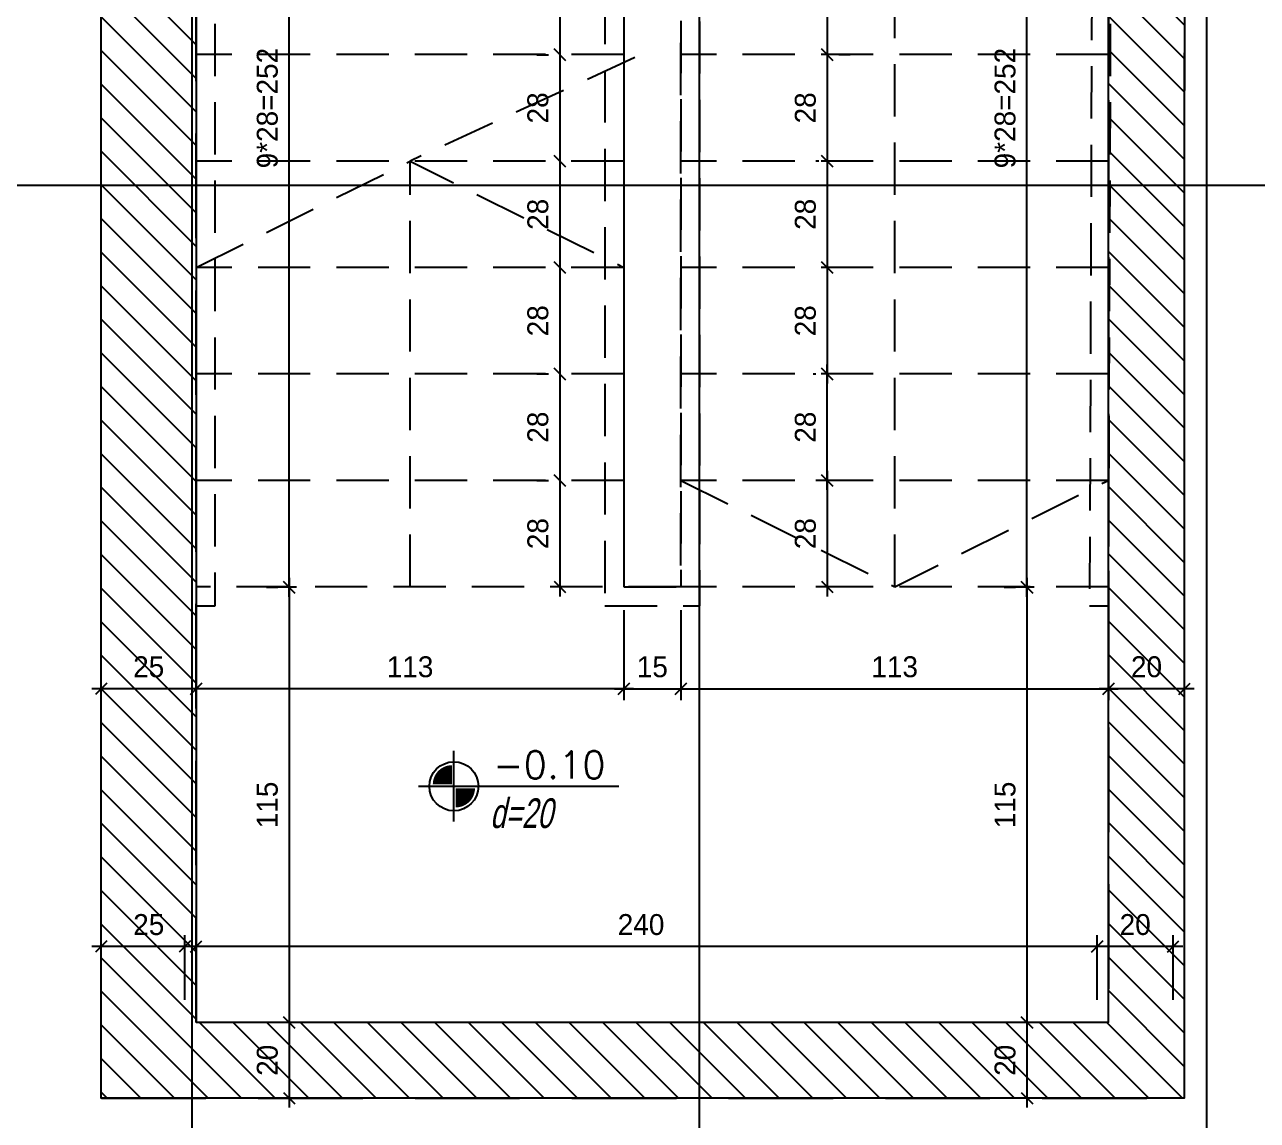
# Model space of a CAD drawing. Header units: inches. Extents: x -5298 to 11252, y 8210 to 22495.
# Drawn here: x 9801.8 to 10126.1, y 12667.8 to 12956 of the extents above; entities that cross this region are included whole.
import ezdxf
from ezdxf.enums import TextEntityAlignment as Align

# ---------------------------------------------------------------- set-up
doc = ezdxf.new("R2010")
doc.units = ezdxf.units.IN
doc.header["$LTSCALE"] = 55
doc.header["$MEASUREMENT"] = 0
doc.linetypes.add('DASHED2', pattern=[0.375, 0.25, -0.125])
doc.linetypes.add('HIDDEN', pattern=[0.375, 0.25, -0.125])
doc.layers.get('Defpoints').update_dxf_attribs({"color": 40})
for name, color, linetype in [('BEAM', 3, 'Continuous'), ('D7', 2, 'Continuous'), ('dim-50-v', 2, 'Continuous'), ('ENG_beton nifsak', 4, 'Continuous'), ('ENG_beton ole', 3, 'DASHED2'), ('HATCH', 8, 'Continuous'), ('MABAT', 4, 'Continuous'), ('V', 1, 'Continuous')]:
    doc.layers.add(name, color=color, linetype=linetype)
doc.styles.add('AA', font='hebtxt', dxfattribs={"width": 0.8, "oblique": 8})
doc.styles.add('HEBTXT', font='hebtxt-weld.shx')
doc.styles.add('ROMANS', font='romans')
doc.dimstyles.new('25', dxfattribs={"dimtxt": 5.5, "dimasz": 3, "dimexe": 3, "dimexo": 6, "dimgap": 3, "dimtad": 1, "dimdec": 0, "dimrnd": 0.5, "dimtxsty": 'HEBTXT', "dimblk1": 'OBLIQUE', "dimblk2": 'OBLIQUE', "dimsah": 1, "dimcen": 1, "dimdle": 2.5, "dimclre": 9, "dimclrt": 3, "dimazin": 3, "dimtfac": 1, "dimtdec": 0, "dimtix": 1, "dimtmove": 2, "dimatfit": 3, "dimldrblk": 'OBLIQUE'})

# ---------------------------------------------------------------- blocks, each defined once
blk = doc.blocks.new('cdads')
at = {"layer": 'BEAM', "color": 2, "linetype": 'Continuous', "elevation": 0}
blk.add_lwpolyline([(10083.34, 13247.57), (10188.35, 13247.57), (10188.35, 13227.54), (10083.34, 13227.54)], close=True, dxfattribs=at)
at = {"layer": 'ENG_beton nifsak', "ltscale": 5, "elevation": 0}
blk.add_lwpolyline([(10083.34, 13247.57), (10083.35, 13227.54), (10076.9, 13227.54), (10076.9, 12737.54), (10316.9, 12737.54), (10316.91, 13227.52), (10188.35, 13227.54), (10188.35, 13247.57), (10336.9, 13247.54), (10336.84, 12717.54), (10051.9, 12717.54), (10051.9, 13247.54)], close=True, dxfattribs=at)
blk = doc.blocks.new('PL')
at = {"linetype": 'ByBlock'}
for p, q in [((0, -0.2583), (0, 0.2583)), ((-0.2583, 0), (1.2044, 0))]:
    blk.add_line(p, q, dxfattribs=at)
at = {"color": 4, "const_width": 0.1404}
for points in [[(-0.014, 0.084, 0.414214), (-0.084, 0.014, 1)], [(0.014, -0.084, 0.414214), (0.084, -0.014, 1)]]:
    blk.add_lwpolyline(points, format="xyb", dxfattribs=at)
at = {"linetype": 'ByBlock'}
blk.add_circle((0, 0), 0.1793, dxfattribs=at)
at = {"style": 'ROMANS'}
blk.add_attdef('LEVEL', text='', height=0.2, dxfattribs=at).set_placement((0.6976, 0.1567), align=Align.MIDDLE)
blk = doc.blocks.new('_OBLIQUE')
at = {"color": 0, "linetype": 'ByBlock'}
blk.add_line((-0.5, -0.5), (0.5, 0.5), dxfattribs=at)
blk = doc.blocks.new('*D1527')
at = {"layer": 'Defpoints', "color": 0, "linetype": 'Continuous', "transparency": 16777216}
for p in [(9821.96, 12713.48), (9821.96, 12693.48), (9846.96, 12693.48)]:
    blk.add_point(p, dxfattribs=at)
at = {"layer": 'dim-50-v', "color": 9, "linetype": 'Continuous', "lineweight": -2, "transparency": 16777216}
for p, q in [((9821.96, 12699.48), (9821.96, 12716.48)), ((9846.96, 12699.48), (9846.96, 12716.48))]:
    blk.add_line(p, q, dxfattribs=at)
at = {"layer": 'dim-50-v', "color": 0, "linetype": 'Continuous', "lineweight": -2, "transparency": 16777216}
blk.add_line((9849.46, 12713.48), (9819.46, 12713.48), dxfattribs=at)
at = {"layer": 'dim-50-v', "color": 0, "linetype": 'Continuous', "lineweight": -2, "transparency": 16777216, "xscale": 3, "yscale": 3, "zscale": 3, "rotation": 180}
blk.add_blockref('_OBLIQUE', (9821.96, 12713.48), dxfattribs=at)
at = {"layer": 'dim-50-v', "color": 0, "linetype": 'Continuous', "lineweight": -2, "transparency": 16777216, "xscale": 3, "yscale": 3, "zscale": 3}
blk.add_blockref('_OBLIQUE', (9846.96, 12713.48), dxfattribs=at)
at = {"layer": 'dim-50-v', "color": 3, "linetype": 'Continuous', "transparency": 16777216, "insert": (9834.46, 12719.23), "char_height": 5.5, "attachment_point": 5, "style": 'HEBTXT'}
blk.add_mtext('\\A1;25', dxfattribs=at)
blk = doc.blocks.new('*D1528')
at = {"layer": 'Defpoints', "color": 0, "linetype": 'Continuous', "transparency": 16777216}
for p in [(9843.98, 12713.48), (9843.98, 12693.48, 0), (10083.98, 12693.48, 0)]:
    blk.add_point(p, dxfattribs=at)
at = {"layer": 'dim-50-v', "color": 9, "linetype": 'Continuous', "lineweight": -2, "transparency": 16777216}
for p, q in [((9843.98, 12699.48), (9843.98, 12716.48)), ((10083.98, 12699.48), (10083.98, 12716.48))]:
    blk.add_line(p, q, dxfattribs=at)
at = {"layer": 'dim-50-v', "color": 0, "linetype": 'Continuous', "lineweight": -2, "transparency": 16777216}
blk.add_line((10086.48, 12713.48), (9841.48, 12713.48), dxfattribs=at)
at = {"layer": 'dim-50-v', "color": 0, "linetype": 'Continuous', "lineweight": -2, "transparency": 16777216, "xscale": 3, "yscale": 3, "zscale": 3, "rotation": 180}
blk.add_blockref('_OBLIQUE', (9843.98, 12713.48), dxfattribs=at)
at = {"layer": 'dim-50-v', "color": 0, "linetype": 'Continuous', "lineweight": -2, "transparency": 16777216, "xscale": 3, "yscale": 3, "zscale": 3}
blk.add_blockref('_OBLIQUE', (10083.98, 12713.48), dxfattribs=at)
at = {"layer": 'dim-50-v', "color": 3, "linetype": 'Continuous', "transparency": 16777216, "insert": (9963.98, 12719.23), "char_height": 5.5, "attachment_point": 5, "style": 'HEBTXT'}
blk.add_mtext('\\A1;240', dxfattribs=at)
blk = doc.blocks.new('*D1529')
at = {"layer": 'Defpoints', "color": 0, "linetype": 'Continuous', "transparency": 16777216}
for p in [(10083.98, 12713.48), (10083.98, 12693.48, 0), (10103.98, 12693.48)]:
    blk.add_point(p, dxfattribs=at)
at = {"layer": 'dim-50-v', "color": 9, "linetype": 'Continuous', "lineweight": -2, "transparency": 16777216}
for p, q in [((10083.98, 12699.48), (10083.98, 12716.48)), ((10103.98, 12699.48), (10103.98, 12716.48))]:
    blk.add_line(p, q, dxfattribs=at)
at = {"layer": 'dim-50-v', "color": 0, "linetype": 'Continuous', "lineweight": -2, "transparency": 16777216}
blk.add_line((10106.48, 12713.48), (10081.48, 12713.48), dxfattribs=at)
at = {"layer": 'dim-50-v', "color": 0, "linetype": 'Continuous', "lineweight": -2, "transparency": 16777216, "xscale": 3, "yscale": 3, "zscale": 3, "rotation": 180}
blk.add_blockref('_OBLIQUE', (10083.98, 12713.48), dxfattribs=at)
at = {"layer": 'dim-50-v', "color": 0, "linetype": 'Continuous', "lineweight": -2, "transparency": 16777216, "xscale": 3, "yscale": 3, "zscale": 3}
blk.add_blockref('_OBLIQUE', (10103.98, 12713.48), dxfattribs=at)
at = {"layer": 'dim-50-v', "color": 3, "linetype": 'Continuous', "transparency": 16777216, "insert": (10093.98, 12719.23), "char_height": 5.5, "attachment_point": 5, "style": 'HEBTXT'}
blk.add_mtext('\\A1;20', dxfattribs=at)
blk = doc.blocks.new('*D1530')
at = {"layer": 'Defpoints', "color": 0, "linetype": 'Continuous', "transparency": 16777216}
for p in [(10065.51, 13060.12, 0), (10065.51, 13060.12), (10065.51, 12807.99)]:
    blk.add_point(p, dxfattribs=at)
at = {"layer": 'dim-50-v', "color": 0, "linetype": 'Continuous', "lineweight": -2, "transparency": 16777216}
blk.add_line((10065.51, 12805.49), (10065.51, 13062.62), dxfattribs=at)
at = {"layer": 'dim-50-v', "color": 9, "linetype": 'Continuous', "lineweight": -2, "transparency": 16777216}
for p, q in [((10071.51, 13060.12), (10068.51, 13060.12)), ((10059.51, 12807.99), (10062.51, 12807.99))]:
    blk.add_line(p, q, dxfattribs=at)
at = {"layer": 'dim-50-v', "color": 0, "linetype": 'Continuous', "lineweight": -2, "transparency": 16777216, "xscale": 3, "yscale": 3, "zscale": 3}
for p, rotation in [((10065.51, 13060.12), 90), ((10065.51, 12807.99), 270)]:
    blk.add_blockref('_OBLIQUE', p, dxfattribs=dict(at, rotation=rotation))
at = {"layer": 'dim-50-v', "color": 3, "linetype": 'Continuous', "transparency": 16777216, "insert": (10059.76, 12934.05), "char_height": 5.5, "attachment_point": 5, "rotation": 90, "style": 'HEBTXT'}
blk.add_mtext('\\A1;9*28=252', dxfattribs=at)
blk = doc.blocks.new('*D1532')
at = {"layer": 'Defpoints', "color": 0, "linetype": 'Continuous', "transparency": 16777216}
for p in [(10073.43, 12807.99, 0), (10065.51, 12693.48), (10078.43, 12693.48, 0)]:
    blk.add_point(p, dxfattribs=at)
at = {"layer": 'dim-50-v', "color": 0, "linetype": 'Continuous', "lineweight": -2, "transparency": 16777216}
blk.add_line((10065.51, 12810.49), (10065.51, 12690.98), dxfattribs=at)
at = {"layer": 'dim-50-v', "color": 9, "linetype": 'Continuous', "lineweight": -2, "transparency": 16777216}
for p, q in [((10067.43, 12807.99), (10062.51, 12807.99)), ((10072.43, 12693.48), (10062.51, 12693.48))]:
    blk.add_line(p, q, dxfattribs=at)
at = {"layer": 'dim-50-v', "color": 0, "linetype": 'Continuous', "lineweight": -2, "transparency": 16777216, "xscale": 3, "yscale": 3, "zscale": 3}
for p, rotation in [((10065.51, 12807.99), 90), ((10065.51, 12693.48), 270)]:
    blk.add_blockref('_OBLIQUE', p, dxfattribs=dict(at, rotation=rotation))
at = {"layer": 'dim-50-v', "color": 3, "linetype": 'Continuous', "transparency": 16777216, "insert": (10059.76, 12750.73), "char_height": 5.5, "attachment_point": 5, "rotation": 90, "style": 'HEBTXT'}
blk.add_mtext('\\A1;115', dxfattribs=at)
blk = doc.blocks.new('*D1533')
at = {"layer": 'Defpoints', "color": 0, "linetype": 'Continuous', "transparency": 16777216}
for p in [(9871.42, 13060.11, 0), (9871.42, 13060.11), (9871.42, 12807.99)]:
    blk.add_point(p, dxfattribs=at)
at = {"layer": 'dim-50-v', "color": 0, "linetype": 'Continuous', "lineweight": -2, "transparency": 16777216}
blk.add_line((9871.42, 12805.49), (9871.42, 13062.61), dxfattribs=at)
at = {"layer": 'dim-50-v', "color": 9, "linetype": 'Continuous', "lineweight": -2, "transparency": 16777216}
for p, q in [((9877.42, 13060.11), (9874.42, 13060.11)), ((9865.42, 12807.99), (9868.42, 12807.99))]:
    blk.add_line(p, q, dxfattribs=at)
at = {"layer": 'dim-50-v', "color": 0, "linetype": 'Continuous', "lineweight": -2, "transparency": 16777216, "xscale": 3, "yscale": 3, "zscale": 3}
for p, rotation in [((9871.42, 13060.11), 90), ((9871.42, 12807.99), 270)]:
    blk.add_blockref('_OBLIQUE', p, dxfattribs=dict(at, rotation=rotation))
at = {"layer": 'dim-50-v', "color": 3, "linetype": 'Continuous', "transparency": 16777216, "insert": (9865.67, 12934.05), "char_height": 5.5, "attachment_point": 5, "rotation": 90, "style": 'HEBTXT'}
blk.add_mtext('\\A1;9*28=252', dxfattribs=at)
blk = doc.blocks.new('*D1535')
at = {"layer": 'Defpoints', "color": 0, "linetype": 'Continuous', "transparency": 16777216}
for p in [(9879.33, 12807.99, 0), (9871.42, 12693.48), (9884.34, 12693.48, 0)]:
    blk.add_point(p, dxfattribs=at)
at = {"layer": 'dim-50-v', "color": 0, "linetype": 'Continuous', "lineweight": -2, "transparency": 16777216}
blk.add_line((9871.42, 12810.49), (9871.42, 12690.98), dxfattribs=at)
at = {"layer": 'dim-50-v', "color": 9, "linetype": 'Continuous', "lineweight": -2, "transparency": 16777216}
for p, q in [((9873.33, 12807.99), (9868.42, 12807.99)), ((9878.34, 12693.48), (9868.42, 12693.48))]:
    blk.add_line(p, q, dxfattribs=at)
at = {"layer": 'dim-50-v', "color": 0, "linetype": 'Continuous', "lineweight": -2, "transparency": 16777216, "xscale": 3, "yscale": 3, "zscale": 3}
for p, rotation in [((9871.42, 12807.99), 90), ((9871.42, 12693.48), 270)]:
    blk.add_blockref('_OBLIQUE', p, dxfattribs=dict(at, rotation=rotation))
at = {"layer": 'dim-50-v', "color": 3, "linetype": 'Continuous', "transparency": 16777216, "insert": (9865.67, 12750.73), "char_height": 5.5, "attachment_point": 5, "rotation": 90, "style": 'HEBTXT'}
blk.add_mtext('\\A1;115', dxfattribs=at)
blk = doc.blocks.new('*D1536')
at = {"layer": 'Defpoints', "color": 0, "linetype": 'Continuous', "transparency": 16777216}
for p in [(9846.95, 12807.99, 0), (9821.96, 12781.3), (9821.96, 12761.3)]:
    blk.add_point(p, dxfattribs=at)
at = {"layer": 'dim-50-v', "color": 9, "linetype": 'Continuous', "lineweight": -2, "transparency": 16777216}
for p, q in [((9846.95, 12801.99), (9846.95, 12778.3)), ((9821.96, 12767.3), (9821.96, 12784.3))]:
    blk.add_line(p, q, dxfattribs=at)
at = {"layer": 'dim-50-v', "color": 0, "linetype": 'Continuous', "lineweight": -2, "transparency": 16777216}
blk.add_line((9849.45, 12781.3), (9819.46, 12781.3), dxfattribs=at)
at = {"layer": 'dim-50-v', "color": 0, "linetype": 'Continuous', "lineweight": -2, "transparency": 16777216, "xscale": 3, "yscale": 3, "zscale": 3, "rotation": 180}
blk.add_blockref('_OBLIQUE', (9821.96, 12781.3), dxfattribs=at)
at = {"layer": 'dim-50-v', "color": 0, "linetype": 'Continuous', "lineweight": -2, "transparency": 16777216, "xscale": 3, "yscale": 3, "zscale": 3}
blk.add_blockref('_OBLIQUE', (9846.95, 12781.3), dxfattribs=at)
at = {"layer": 'dim-50-v', "color": 3, "linetype": 'Continuous', "transparency": 16777216, "insert": (9834.45, 12787.05), "char_height": 5.5, "attachment_point": 5, "style": 'HEBTXT'}
blk.add_mtext('\\A1;25', dxfattribs=at)
blk = doc.blocks.new('*D1537')
at = {"layer": 'Defpoints', "color": 0, "linetype": 'Continuous', "transparency": 16777216}
for p in [(9846.95, 12807.99, 0), (9959.45, 12807.99, 0), (9846.95, 12781.3)]:
    blk.add_point(p, dxfattribs=at)
at = {"layer": 'dim-50-v', "color": 9, "linetype": 'Continuous', "lineweight": -2, "transparency": 16777216}
for p, q in [((9846.95, 12801.99), (9846.95, 12778.3)), ((9959.45, 12801.99), (9959.45, 12778.3))]:
    blk.add_line(p, q, dxfattribs=at)
at = {"layer": 'dim-50-v', "color": 0, "linetype": 'Continuous', "lineweight": -2, "transparency": 16777216}
blk.add_line((9961.95, 12781.3), (9844.45, 12781.3), dxfattribs=at)
at = {"layer": 'dim-50-v', "color": 0, "linetype": 'Continuous', "lineweight": -2, "transparency": 16777216, "xscale": 3, "yscale": 3, "zscale": 3, "rotation": 180}
blk.add_blockref('_OBLIQUE', (9846.95, 12781.3), dxfattribs=at)
at = {"layer": 'dim-50-v', "color": 0, "linetype": 'Continuous', "lineweight": -2, "transparency": 16777216, "xscale": 3, "yscale": 3, "zscale": 3}
blk.add_blockref('_OBLIQUE', (9959.45, 12781.3), dxfattribs=at)
at = {"layer": 'dim-50-v', "color": 3, "linetype": 'Continuous', "transparency": 16777216, "insert": (9903.2, 12787.05), "char_height": 5.5, "attachment_point": 5, "style": 'HEBTXT'}
blk.add_mtext('\\A1;113', dxfattribs=at)
blk = doc.blocks.new('*D1538')
at = {"layer": 'Defpoints', "color": 0, "linetype": 'Continuous', "transparency": 16777216}
for p in [(10086.96, 12807.99, 0), (10086.96, 12781.3), (10106.96, 12761.3)]:
    blk.add_point(p, dxfattribs=at)
at = {"layer": 'dim-50-v', "color": 9, "linetype": 'Continuous', "lineweight": -2, "transparency": 16777216}
for p, q in [((10086.96, 12801.99), (10086.96, 12778.3)), ((10106.96, 12767.3), (10106.96, 12784.3))]:
    blk.add_line(p, q, dxfattribs=at)
at = {"layer": 'dim-50-v', "color": 0, "linetype": 'Continuous', "lineweight": -2, "transparency": 16777216}
blk.add_line((10109.46, 12781.3), (10084.46, 12781.3), dxfattribs=at)
at = {"layer": 'dim-50-v', "color": 0, "linetype": 'Continuous', "lineweight": -2, "transparency": 16777216, "xscale": 3, "yscale": 3, "zscale": 3, "rotation": 180}
blk.add_blockref('_OBLIQUE', (10086.96, 12781.3), dxfattribs=at)
at = {"layer": 'dim-50-v', "color": 0, "linetype": 'Continuous', "lineweight": -2, "transparency": 16777216, "xscale": 3, "yscale": 3, "zscale": 3}
blk.add_blockref('_OBLIQUE', (10106.96, 12781.3), dxfattribs=at)
at = {"layer": 'dim-50-v', "color": 3, "linetype": 'Continuous', "transparency": 16777216, "insert": (10096.96, 12787.05), "char_height": 5.5, "attachment_point": 5, "style": 'HEBTXT'}
blk.add_mtext('\\A1;20', dxfattribs=at)
blk = doc.blocks.new('*D1539')
at = {"layer": 'Defpoints', "color": 0, "linetype": 'Continuous', "transparency": 16777216}
for p in [(9959.45, 12807.99, 0), (9974.45, 12807.99, 0), (9974.45, 12781.3)]:
    blk.add_point(p, dxfattribs=at)
at = {"layer": 'dim-50-v', "color": 9, "linetype": 'Continuous', "lineweight": -2, "transparency": 16777216}
for p, q in [((9959.45, 12801.99), (9959.45, 12778.3)), ((9974.45, 12801.99), (9974.45, 12778.3))]:
    blk.add_line(p, q, dxfattribs=at)
at = {"layer": 'dim-50-v', "color": 0, "linetype": 'Continuous', "lineweight": -2, "transparency": 16777216}
blk.add_line((9956.95, 12781.3), (9976.95, 12781.3), dxfattribs=at)
at = {"layer": 'dim-50-v', "color": 0, "linetype": 'Continuous', "lineweight": -2, "transparency": 16777216, "xscale": 3, "yscale": 3, "zscale": 3, "rotation": 180}
blk.add_blockref('_OBLIQUE', (9959.45, 12781.3), dxfattribs=at)
at = {"layer": 'dim-50-v', "color": 0, "linetype": 'Continuous', "lineweight": -2, "transparency": 16777216, "xscale": 3, "yscale": 3, "zscale": 3}
blk.add_blockref('_OBLIQUE', (9974.45, 12781.3), dxfattribs=at)
at = {"layer": 'dim-50-v', "color": 3, "linetype": 'Continuous', "transparency": 16777216, "insert": (9966.95, 12787.05), "char_height": 5.5, "attachment_point": 5, "style": 'HEBTXT'}
blk.add_mtext('\\A1;15', dxfattribs=at)
blk = doc.blocks.new('*D1540')
at = {"layer": 'Defpoints', "color": 0, "linetype": 'Continuous', "transparency": 16777216}
for p in [(9974.45, 12807.99, 0), (10086.96, 12807.99, 0), (10086.96, 12781.3)]:
    blk.add_point(p, dxfattribs=at)
at = {"layer": 'dim-50-v', "color": 9, "linetype": 'Continuous', "lineweight": -2, "transparency": 16777216}
for p, q in [((9974.45, 12801.99), (9974.45, 12778.3)), ((10086.96, 12801.99), (10086.96, 12778.3))]:
    blk.add_line(p, q, dxfattribs=at)
at = {"layer": 'dim-50-v', "color": 0, "linetype": 'Continuous', "lineweight": -2, "transparency": 16777216}
blk.add_line((9971.95, 12781.3), (10089.46, 12781.3), dxfattribs=at)
at = {"layer": 'dim-50-v', "color": 0, "linetype": 'Continuous', "lineweight": -2, "transparency": 16777216, "xscale": 3, "yscale": 3, "zscale": 3, "rotation": 180}
blk.add_blockref('_OBLIQUE', (9974.45, 12781.3), dxfattribs=at)
at = {"layer": 'dim-50-v', "color": 0, "linetype": 'Continuous', "lineweight": -2, "transparency": 16777216, "xscale": 3, "yscale": 3, "zscale": 3}
blk.add_blockref('_OBLIQUE', (10086.96, 12781.3), dxfattribs=at)
at = {"layer": 'dim-50-v', "color": 3, "linetype": 'Continuous', "transparency": 16777216, "insert": (10030.7, 12787.05), "char_height": 5.5, "attachment_point": 5, "style": 'HEBTXT'}
blk.add_mtext('\\A1;113', dxfattribs=at)
blk = doc.blocks.new('*D1526')
at = {"layer": 'Defpoints', "color": 0, "linetype": 'Continuous', "transparency": 16777216}
for p in [(10078.43, 12693.48, 0), (10063.81, 12673.61, 0), (10065.51, 12673.61)]:
    blk.add_point(p, dxfattribs=at)
at = {"layer": 'dim-50-v', "color": 9, "linetype": 'Continuous', "lineweight": -2, "transparency": 16777216}
for p, q in [((10072.43, 12693.48), (10062.51, 12693.48)), ((10069.81, 12673.61), (10068.51, 12673.61))]:
    blk.add_line(p, q, dxfattribs=at)
at = {"layer": 'dim-50-v', "color": 0, "linetype": 'Continuous', "lineweight": -2, "transparency": 16777216}
blk.add_line((10065.51, 12695.98), (10065.51, 12671.11), dxfattribs=at)
at = {"layer": 'dim-50-v', "color": 0, "linetype": 'Continuous', "lineweight": -2, "transparency": 16777216, "xscale": 3, "yscale": 3, "zscale": 3}
for p, rotation in [((10065.51, 12693.48), 90), ((10065.51, 12673.61), 270)]:
    blk.add_blockref('_OBLIQUE', p, dxfattribs=dict(at, rotation=rotation))
at = {"layer": 'dim-50-v', "color": 3, "linetype": 'Continuous', "transparency": 16777216, "insert": (10059.76, 12683.55), "char_height": 5.5, "attachment_point": 5, "rotation": 90, "style": 'HEBTXT'}
blk.add_mtext('\\A1;20', dxfattribs=at)
blk = doc.blocks.new('*D1543')
at = {"layer": 'Defpoints', "color": 0, "linetype": 'Continuous', "transparency": 16777216}
for p in [(9884.34, 12693.48, 0), (9864.13, 12673.61, 0), (9871.42, 12673.61)]:
    blk.add_point(p, dxfattribs=at)
at = {"layer": 'dim-50-v', "color": 9, "linetype": 'Continuous', "lineweight": -2, "transparency": 16777216}
for p, q in [((9878.34, 12693.48), (9868.42, 12693.48)), ((9870.13, 12673.61), (9874.42, 12673.61))]:
    blk.add_line(p, q, dxfattribs=at)
at = {"layer": 'dim-50-v', "color": 0, "linetype": 'Continuous', "lineweight": -2, "transparency": 16777216}
blk.add_line((9871.42, 12695.98), (9871.42, 12671.11), dxfattribs=at)
at = {"layer": 'dim-50-v', "color": 0, "linetype": 'Continuous', "lineweight": -2, "transparency": 16777216, "xscale": 3, "yscale": 3, "zscale": 3}
for p, rotation in [((9871.42, 12693.48), 90), ((9871.42, 12673.61), 270)]:
    blk.add_blockref('_OBLIQUE', p, dxfattribs=dict(at, rotation=rotation))
at = {"layer": 'dim-50-v', "color": 3, "linetype": 'Continuous', "transparency": 16777216, "insert": (9865.67, 12683.55), "char_height": 5.5, "attachment_point": 5, "rotation": 90, "style": 'HEBTXT'}
blk.add_mtext('\\A1;20', dxfattribs=at)
blk = doc.blocks.new('*D1554')
at = {"layer": 'Defpoints', "color": 0, "linetype": 'Continuous', "transparency": 16777216}
for p in [(9942.6, 12976.11, 0), (9942.6, 12948.11, 0), (9942.6, 12948.11)]:
    blk.add_point(p, dxfattribs=at)
at = {"layer": 'dim-50-v', "color": 9, "linetype": 'Continuous', "lineweight": -2, "transparency": 16777216}
for p, q in [((9936.6, 12976.11), (9939.6, 12976.11)), ((9936.6, 12948.11), (9939.6, 12948.11))]:
    blk.add_line(p, q, dxfattribs=at)
at = {"layer": 'dim-50-v', "color": 0, "linetype": 'Continuous', "lineweight": -2, "transparency": 16777216}
blk.add_line((9942.6, 12978.61), (9942.6, 12945.61), dxfattribs=at)
at = {"layer": 'dim-50-v', "color": 0, "linetype": 'Continuous', "lineweight": -2, "transparency": 16777216, "xscale": 3, "yscale": 3, "zscale": 3}
for p, rotation in [((9942.6, 12976.11), 90), ((9942.6, 12948.11), 270)]:
    blk.add_blockref('_OBLIQUE', p, dxfattribs=dict(at, rotation=rotation))
at = {"layer": 'dim-50-v', "color": 3, "linetype": 'Continuous', "transparency": 16777216, "insert": (9936.85, 12962.11), "char_height": 5.5, "attachment_point": 5, "rotation": 90, "style": 'HEBTXT'}
blk.add_mtext('\\A1;28', dxfattribs=at)
blk = doc.blocks.new('*D1555')
at = {"layer": 'Defpoints', "color": 0, "linetype": 'Continuous', "transparency": 16777216}
for p in [(9942.6, 12948.11, 0), (9940.46, 12920.11, 0), (9942.6, 12920.11)]:
    blk.add_point(p, dxfattribs=at)
at = {"layer": 'dim-50-v', "color": 0, "linetype": 'Continuous', "lineweight": -2, "transparency": 16777216}
blk.add_line((9942.6, 12950.61), (9942.6, 12917.61), dxfattribs=at)
at = {"layer": 'dim-50-v', "color": 9, "linetype": 'Continuous', "lineweight": -2, "transparency": 16777216}
for p, q in [((9936.6, 12948.11), (9939.6, 12948.11)), ((9946.46, 12920.11), (9945.6, 12920.11))]:
    blk.add_line(p, q, dxfattribs=at)
at = {"layer": 'dim-50-v', "color": 0, "linetype": 'Continuous', "lineweight": -2, "transparency": 16777216, "xscale": 3, "yscale": 3, "zscale": 3}
for p, rotation in [((9942.6, 12948.11), 90), ((9942.6, 12920.11), 270)]:
    blk.add_blockref('_OBLIQUE', p, dxfattribs=dict(at, rotation=rotation))
at = {"layer": 'dim-50-v', "color": 3, "linetype": 'Continuous', "transparency": 16777216, "insert": (9936.85, 12934.11), "char_height": 5.5, "attachment_point": 5, "rotation": 90, "style": 'HEBTXT'}
blk.add_mtext('\\A1;28', dxfattribs=at)
blk = doc.blocks.new('*D1556')
at = {"layer": 'Defpoints', "color": 0, "linetype": 'Continuous', "transparency": 16777216}
for p in [(9940.46, 12920.11, 0), (9939.69, 12892.11, 0), (9942.6, 12892.11)]:
    blk.add_point(p, dxfattribs=at)
at = {"layer": 'dim-50-v', "color": 0, "linetype": 'Continuous', "lineweight": -2, "transparency": 16777216}
blk.add_line((9942.6, 12922.61), (9942.6, 12889.61), dxfattribs=at)
at = {"layer": 'dim-50-v', "color": 9, "linetype": 'Continuous', "lineweight": -2, "transparency": 16777216}
for p, q in [((9946.46, 12920.11), (9945.6, 12920.11)), ((9945.69, 12892.11), (9945.6, 12892.11))]:
    blk.add_line(p, q, dxfattribs=at)
at = {"layer": 'dim-50-v', "color": 0, "linetype": 'Continuous', "lineweight": -2, "transparency": 16777216, "xscale": 3, "yscale": 3, "zscale": 3}
for p, rotation in [((9942.6, 12920.11), 90), ((9942.6, 12892.11), 270)]:
    blk.add_blockref('_OBLIQUE', p, dxfattribs=dict(at, rotation=rotation))
at = {"layer": 'dim-50-v', "color": 3, "linetype": 'Continuous', "transparency": 16777216, "insert": (9936.85, 12906.11), "char_height": 5.5, "attachment_point": 5, "rotation": 90, "style": 'HEBTXT'}
blk.add_mtext('\\A1;28', dxfattribs=at)
blk = doc.blocks.new('*D1557')
at = {"layer": 'Defpoints', "color": 0, "linetype": 'Continuous', "transparency": 16777216}
for p in [(9939.69, 12892.11, 0), (9942.6, 12864.11, 0), (9942.6, 12864.11)]:
    blk.add_point(p, dxfattribs=at)
at = {"layer": 'dim-50-v', "color": 0, "linetype": 'Continuous', "lineweight": -2, "transparency": 16777216}
blk.add_line((9942.6, 12894.61), (9942.6, 12861.61), dxfattribs=at)
at = {"layer": 'dim-50-v', "color": 9, "linetype": 'Continuous', "lineweight": -2, "transparency": 16777216}
for p, q in [((9945.69, 12892.11), (9945.6, 12892.11)), ((9936.6, 12864.11), (9939.6, 12864.11))]:
    blk.add_line(p, q, dxfattribs=at)
at = {"layer": 'dim-50-v', "color": 0, "linetype": 'Continuous', "lineweight": -2, "transparency": 16777216, "xscale": 3, "yscale": 3, "zscale": 3}
for p, rotation in [((9942.6, 12892.11), 90), ((9942.6, 12864.11), 270)]:
    blk.add_blockref('_OBLIQUE', p, dxfattribs=dict(at, rotation=rotation))
at = {"layer": 'dim-50-v', "color": 3, "linetype": 'Continuous', "transparency": 16777216, "insert": (9936.85, 12878.11), "char_height": 5.5, "attachment_point": 5, "rotation": 90, "style": 'HEBTXT'}
blk.add_mtext('\\A1;28', dxfattribs=at)
blk = doc.blocks.new('*D1558')
at = {"layer": 'Defpoints', "color": 0, "linetype": 'Continuous', "transparency": 16777216}
for p in [(9942.6, 12864.11, 0), (9942.6, 12836.11, 0), (9942.6, 12836.11)]:
    blk.add_point(p, dxfattribs=at)
at = {"layer": 'dim-50-v', "color": 0, "linetype": 'Continuous', "lineweight": -2, "transparency": 16777216}
blk.add_line((9942.6, 12866.61), (9942.6, 12833.61), dxfattribs=at)
at = {"layer": 'dim-50-v', "color": 9, "linetype": 'Continuous', "lineweight": -2, "transparency": 16777216}
for p, q in [((9936.6, 12864.11), (9939.6, 12864.11)), ((9936.6, 12836.11), (9939.6, 12836.11))]:
    blk.add_line(p, q, dxfattribs=at)
at = {"layer": 'dim-50-v', "color": 0, "linetype": 'Continuous', "lineweight": -2, "transparency": 16777216, "xscale": 3, "yscale": 3, "zscale": 3}
for p, rotation in [((9942.6, 12864.11), 90), ((9942.6, 12836.11), 270)]:
    blk.add_blockref('_OBLIQUE', p, dxfattribs=dict(at, rotation=rotation))
at = {"layer": 'dim-50-v', "color": 3, "linetype": 'Continuous', "transparency": 16777216, "insert": (9936.85, 12850.11), "char_height": 5.5, "attachment_point": 5, "rotation": 90, "style": 'HEBTXT'}
blk.add_mtext('\\A1;28', dxfattribs=at)
blk = doc.blocks.new('*D1559')
at = {"layer": 'Defpoints', "color": 0, "linetype": 'Continuous', "transparency": 16777216}
for p in [(9942.6, 12836.11, 0), (9939.6, 12808.11, 0), (9942.6, 12808.11)]:
    blk.add_point(p, dxfattribs=at)
at = {"layer": 'dim-50-v', "color": 9, "linetype": 'Continuous', "lineweight": -2, "transparency": 16777216}
blk.add_line((9936.6, 12836.11), (9939.6, 12836.11), dxfattribs=at)
at = {"layer": 'dim-50-v', "color": 0, "linetype": 'Continuous', "lineweight": -2, "transparency": 16777216}
blk.add_line((9942.6, 12838.61), (9942.6, 12805.61), dxfattribs=at)
at = {"layer": 'dim-50-v', "color": 0, "linetype": 'Continuous', "lineweight": -2, "transparency": 16777216, "xscale": 3, "yscale": 3, "zscale": 3}
for p, rotation in [((9942.6, 12836.11), 90), ((9942.6, 12808.11), 270)]:
    blk.add_blockref('_OBLIQUE', p, dxfattribs=dict(at, rotation=rotation))
at = {"layer": 'dim-50-v', "color": 3, "linetype": 'Continuous', "transparency": 16777216, "insert": (9936.85, 12822.11), "char_height": 5.5, "attachment_point": 5, "rotation": 90, "style": 'HEBTXT'}
blk.add_mtext('\\A1;28', dxfattribs=at)
blk = doc.blocks.new('*D1549')
at = {"layer": 'Defpoints', "color": 0, "linetype": 'Continuous', "transparency": 16777216}
for p in [(10013.71, 12976.11, 0), (10012.97, 12948.11, 0), (10012.97, 12948.11)]:
    blk.add_point(p, dxfattribs=at)
at = {"layer": 'dim-50-v', "color": 9, "linetype": 'Continuous', "lineweight": -2, "transparency": 16777216}
for p, q in [((10007.71, 12976.11), (10009.97, 12976.11)), ((10018.97, 12948.11), (10015.97, 12948.11))]:
    blk.add_line(p, q, dxfattribs=at)
at = {"layer": 'dim-50-v', "color": 0, "linetype": 'Continuous', "lineweight": -2, "transparency": 16777216}
blk.add_line((10012.97, 12978.61), (10012.97, 12945.61), dxfattribs=at)
at = {"layer": 'dim-50-v', "color": 0, "linetype": 'Continuous', "lineweight": -2, "transparency": 16777216, "xscale": 3, "yscale": 3, "zscale": 3}
for p, rotation in [((10012.97, 12976.11), 90), ((10012.97, 12948.11), 270)]:
    blk.add_blockref('_OBLIQUE', p, dxfattribs=dict(at, rotation=rotation))
at = {"layer": 'dim-50-v', "color": 3, "linetype": 'Continuous', "transparency": 16777216, "insert": (10007.22, 12962.11), "char_height": 5.5, "attachment_point": 5, "rotation": 90, "style": 'HEBTXT'}
blk.add_mtext('\\A1;28', dxfattribs=at)
blk = doc.blocks.new('*D1550')
at = {"layer": 'Defpoints', "color": 0, "linetype": 'Continuous', "transparency": 16777216}
for p in [(10012.97, 12948.11, 0), (10012.97, 12920.11), (10016.78, 12920.11, 0)]:
    blk.add_point(p, dxfattribs=at)
at = {"layer": 'dim-50-v', "color": 0, "linetype": 'Continuous', "lineweight": -2, "transparency": 16777216}
blk.add_line((10012.97, 12950.61), (10012.97, 12917.61), dxfattribs=at)
at = {"layer": 'dim-50-v', "color": 9, "linetype": 'Continuous', "lineweight": -2, "transparency": 16777216}
for p, q in [((10018.97, 12948.11), (10015.97, 12948.11)), ((10010.78, 12920.11), (10009.97, 12920.11))]:
    blk.add_line(p, q, dxfattribs=at)
at = {"layer": 'dim-50-v', "color": 0, "linetype": 'Continuous', "lineweight": -2, "transparency": 16777216, "xscale": 3, "yscale": 3, "zscale": 3}
for p, rotation in [((10012.97, 12948.11), 90), ((10012.97, 12920.11), 270)]:
    blk.add_blockref('_OBLIQUE', p, dxfattribs=dict(at, rotation=rotation))
at = {"layer": 'dim-50-v', "color": 3, "linetype": 'Continuous', "transparency": 16777216, "insert": (10007.22, 12934.11), "char_height": 5.5, "attachment_point": 5, "rotation": 90, "style": 'HEBTXT'}
blk.add_mtext('\\A1;28', dxfattribs=at)
blk = doc.blocks.new('*D1551')
at = {"layer": 'Defpoints', "color": 0, "linetype": 'Continuous', "transparency": 16777216}
for p in [(10016.78, 12920.11, 0), (10012.97, 12892.11, 0), (10012.97, 12892.11)]:
    blk.add_point(p, dxfattribs=at)
at = {"layer": 'dim-50-v', "color": 0, "linetype": 'Continuous', "lineweight": -2, "transparency": 16777216}
blk.add_line((10012.97, 12922.61), (10012.97, 12889.61), dxfattribs=at)
at = {"layer": 'dim-50-v', "color": 9, "linetype": 'Continuous', "lineweight": -2, "transparency": 16777216}
for p, q in [((10010.78, 12920.11), (10009.97, 12920.11)), ((10018.97, 12892.11), (10015.97, 12892.11))]:
    blk.add_line(p, q, dxfattribs=at)
at = {"layer": 'dim-50-v', "color": 0, "linetype": 'Continuous', "lineweight": -2, "transparency": 16777216, "xscale": 3, "yscale": 3, "zscale": 3}
for p, rotation in [((10012.97, 12920.11), 90), ((10012.97, 12892.11), 270)]:
    blk.add_blockref('_OBLIQUE', p, dxfattribs=dict(at, rotation=rotation))
at = {"layer": 'dim-50-v', "color": 3, "linetype": 'Continuous', "transparency": 16777216, "insert": (10007.22, 12906.11), "char_height": 5.5, "attachment_point": 5, "rotation": 90, "style": 'HEBTXT'}
blk.add_mtext('\\A1;28', dxfattribs=at)
blk = doc.blocks.new('*D1545')
at = {"layer": 'Defpoints', "color": 0, "linetype": 'Continuous', "transparency": 16777216}
for p in [(10012.97, 12892.11, 0), (10012.97, 12864.11), (10015.28, 12864.11, 0)]:
    blk.add_point(p, dxfattribs=at)
at = {"layer": 'dim-50-v', "color": 0, "linetype": 'Continuous', "lineweight": -2, "transparency": 16777216}
blk.add_line((10012.97, 12894.61), (10012.97, 12861.61), dxfattribs=at)
at = {"layer": 'dim-50-v', "color": 9, "linetype": 'Continuous', "lineweight": -2, "transparency": 16777216}
for p, q in [((10018.97, 12892.11), (10015.97, 12892.11)), ((10009.28, 12864.11), (10009.97, 12864.11))]:
    blk.add_line(p, q, dxfattribs=at)
at = {"layer": 'dim-50-v', "color": 0, "linetype": 'Continuous', "lineweight": -2, "transparency": 16777216, "xscale": 3, "yscale": 3, "zscale": 3}
for p, rotation in [((10012.97, 12892.11), 90), ((10012.97, 12864.11), 270)]:
    blk.add_blockref('_OBLIQUE', p, dxfattribs=dict(at, rotation=rotation))
at = {"layer": 'dim-50-v', "color": 3, "linetype": 'Continuous', "transparency": 16777216, "insert": (10007.22, 12878.11), "char_height": 5.5, "attachment_point": 5, "rotation": 90, "style": 'HEBTXT'}
blk.add_mtext('\\A1;28', dxfattribs=at)
blk = doc.blocks.new('*D1546')
at = {"layer": 'Defpoints', "color": 0, "linetype": 'Continuous', "transparency": 16777216}
for p in [(10017.56, 12836.11, 0), (10012.97, 12808.11), (10017.5, 12808.11, 0)]:
    blk.add_point(p, dxfattribs=at)
at = {"layer": 'dim-50-v', "color": 9, "linetype": 'Continuous', "lineweight": -2, "transparency": 16777216}
for p, q in [((10011.56, 12836.11), (10009.97, 12836.11)), ((10011.5, 12808.11), (10009.97, 12808.11))]:
    blk.add_line(p, q, dxfattribs=at)
at = {"layer": 'dim-50-v', "color": 0, "linetype": 'Continuous', "lineweight": -2, "transparency": 16777216}
blk.add_line((10012.97, 12838.61), (10012.97, 12805.61), dxfattribs=at)
at = {"layer": 'dim-50-v', "color": 0, "linetype": 'Continuous', "lineweight": -2, "transparency": 16777216, "xscale": 3, "yscale": 3, "zscale": 3}
for p, rotation in [((10012.97, 12836.11), 90), ((10012.97, 12808.11), 270)]:
    blk.add_blockref('_OBLIQUE', p, dxfattribs=dict(at, rotation=rotation))
at = {"layer": 'dim-50-v', "color": 3, "linetype": 'Continuous', "transparency": 16777216, "insert": (10007.22, 12822.11), "char_height": 5.5, "attachment_point": 5, "rotation": 90, "style": 'HEBTXT'}
blk.add_mtext('\\A1;28', dxfattribs=at)
blk = doc.blocks.new('*D1544')
at = {"layer": 'Defpoints', "color": 0, "linetype": 'Continuous', "transparency": 16777216}
for p in [(10012.97, 12864.11), (10012.97, 12864.11), (10017.56, 12836.11, 0)]:
    blk.add_point(p, dxfattribs=at)
at = {"layer": 'dim-50-v', "color": 0, "linetype": 'Continuous', "lineweight": -2, "transparency": 16777216}
blk.add_line((10012.97, 12833.61), (10012.97, 12866.61), dxfattribs=at)
at = {"layer": 'dim-50-v', "color": 9, "linetype": 'Continuous', "lineweight": -2, "transparency": 16777216}
for p, q in [((10018.97, 12864.11), (10015.97, 12864.11)), ((10011.56, 12836.11), (10009.97, 12836.11))]:
    blk.add_line(p, q, dxfattribs=at)
at = {"layer": 'dim-50-v', "color": 0, "linetype": 'Continuous', "lineweight": -2, "transparency": 16777216, "xscale": 3, "yscale": 3, "zscale": 3}
for p, rotation in [((10012.97, 12864.11), 90), ((10012.97, 12836.11), 270)]:
    blk.add_blockref('_OBLIQUE', p, dxfattribs=dict(at, rotation=rotation))
at = {"layer": 'dim-50-v', "color": 3, "linetype": 'Continuous', "transparency": 16777216, "insert": (10007.22, 12850.11), "char_height": 5.5, "attachment_point": 5, "rotation": 90, "style": 'HEBTXT'}
blk.add_mtext('\\A1;28', dxfattribs=at)

msp = doc.modelspace()

# ---------------------------------------------------------------- hatches: boundary and pattern name
at = {"layer": 'HATCH', "linetype": 'Continuous', "transparency": 33554687}
h = msp.add_hatch(dxfattribs=at)
h.set_pattern_fill('ANSI31', color=256, scale=50, angle=270)
h.set_pattern_definition([(315, (-1462.491, 50.594), (4.4194174, 4.4194174), [])])
h.paths.add_polyline_path([(10106.955, 13203.615), (9821.955, 13203.612), (9821.96, 12673.612), (10106.959, 12673.615)])
h.paths.add_polyline_path([(10086.96, 12693.615), (10086.96, 12693.615), (10086.955, 13183.614), (9846.955, 13183.612), (9846.96, 12693.612)], flags=16)

# ---------------------------------------------------------------- linework, layer by layer
at = {"layer": 'BEAM', "color": 5}
for p, q in [((9845.871, 11513.244), (9845.871, 18236.017)), ((9979.365, 11513.244), (9979.365, 18236.017)), ((10112.859, 11513.244), (10112.859, 18236.017)), ((7576.475, 12913.822), (10780.328, 12913.822))]:
    msp.add_line(p, q, dxfattribs=at)
at = {"layer": 'ENG_beton ole', "ltscale": 2}
for p, q in [((9821.96, 12673.612), (9821.955, 13203.612)), ((10106.959, 12673.615), (10106.955, 13203.615)), ((9846.96, 12693.612), (9846.955, 13183.612)), ((9846.96, 12693.612), (10086.96, 12693.615)), ((9822.011, 12673.612), (10106.959, 12673.615))]:
    msp.add_line(p, q, dxfattribs=at)
at = {"layer": 'ENG_beton ole', "ltscale": 2, "extrusion": (4.90799e-09, 1.6471e-17, 1), "elevation": 0}
msp.add_lwpolyline([(9846.96, 12693.612), (9846.955, 13183.614), (10086.955, 13183.614), (10086.96, 12693.615)], dxfattribs=at)
at = {"layer": 'MABAT', "color": 4}
msp.add_line((9959.457, 13060.114, 0), (9959.459, 12808.114, 0), dxfattribs=at)
at = {"layer": 'V', "linetype": 'HIDDEN'}
for p, q in [((9974.457, 13060.114, 0), (9974.459, 12808.114, 0)), ((9959.458, 12948.114, 0), (9846.958, 12948.113, 0)), ((10086.958, 12948.115, 0), (9974.458, 12948.114, 0)), ((9959.458, 12920.114, 0), (9846.958, 12920.113, 0)), ((10086.958, 12920.115, 0), (9974.458, 12920.114, 0)), ((9959.458, 12892.114, 0), (9846.958, 12892.113, 0)), ((10086.958, 12892.115, 0), (9974.458, 12892.114, 0)), ((9959.459, 12864.114, 0), (9846.959, 12864.113, 0)), ((10086.959, 12864.115, 0), (9974.459, 12864.114, 0)), ((9959.459, 12836.114, 0), (9846.959, 12836.113, 0)), ((10086.959, 12836.115, 0), (9974.459, 12836.114, 0)), ((9974.459, 12808.114, 0), (9846.959, 12808.113, 0)), ((10086.959, 12808.115, 0), (9974.459, 12808.114, 0))]:
    msp.add_line(p, q, dxfattribs=at)
at = {"layer": 'V', "linetype": 'HIDDEN', "elevation": 0, "flags": 128}
for points in [[(9846.959, 12803.113), (9851.959, 12803.113), (9851.959, 13065.113), (9846.959, 13065.113)], [(9954.455, 12803.115), (9979.455, 12803.115), (9979.455, 13065.114), (9954.455, 13065.114)], [(10081.955, 12803.115), (10086.955, 12803.115), (10087.929, 13065.019), (10082.929, 13065.019)], [(9959.455, 12808.115), (9974.455, 12808.115), (9974.455, 13060.114), (9959.455, 13060.114)]]:
    msp.add_lwpolyline(points, close=True, dxfattribs=at)
for points in [[(10030.709, 12808.115), (10030.707, 13060.115)], [(9962.343, 12947.348), (9903.208, 12920.114)], [(9846.958, 12892.114), (9903.208, 12920.114), (9959.458, 12892.114)], [(9903.207, 12808.114), (9903.208, 12920.114)], [(9974.459, 12836.115), (10030.709, 12808.115), (10086.959, 12836.115)]]:
    msp.add_lwpolyline(points, dxfattribs=at)

# ---------------------------------------------------------------- block references
at = {"layer": 'BEAM', "linetype": 'Continuous'}
msp.add_blockref('cdads', (-229.936, -43.928, 0), dxfattribs=at)
at = {"layer": 'D7', "xscale": 36, "yscale": 36, "zscale": 36}
msp.add_blockref('PL', (9914.737, 12755.638, 0), dxfattribs=at).add_auto_attribs({'LEVEL': '-0.10'})

# ---------------------------------------------------------------- texts
at = {"layer": 'D7', "style": 'AA', "oblique": 12, "width": 0.7}
msp.add_text('d=20', height=7.8, dxfattribs=at).set_placement((9924.269, 12744.666, 0))

# ---------------------------------------------------------------- dimensions: what is measured, and where the dimension line sits
at = {"layer": 'dim-50-v', "linetype": 'Continuous'}
for base, p1, p2, picture, middle in [((9871.418, 13060.113, 0), (9871.419, 12807.985, 0), (9871.418, 13060.113, 0), '*D1533', (9865.668, 12934.049, 0)), ((10065.512, 13060.115, 0), (10065.512, 12807.985, 0), (10065.512, 13060.115, 0), '*D1530', (10059.762, 12934.05, 0))]:
    dim = msp.add_linear_dim(base=base, p1=p1, p2=p2, angle=90, text='9*28=252', dimstyle='25', dxfattribs=at)
    dim.commit()
    dim.dimension.update_dxf_attribs({"geometry": picture, "text_midpoint": middle})
for base, p1, p2, picture, middle in [((9942.604, 12948.115, 0), (9942.604, 12976.115, 0), (9942.604, 12948.115, 0), '*D1554', (9936.854, 12962.115, 0)), ((10012.973, 12948.115, 0), (10013.707, 12976.115, 0), (10012.973, 12948.115, 0), '*D1549', (10007.223, 12962.115, 0)), ((9942.604, 12920.115, 0), (9942.604, 12948.115, 0), (9940.463, 12920.115, 0), '*D1555', (9936.854, 12934.115, 0)), ((10012.973, 12920.115, 0), (10012.973, 12948.115, 0), (10016.778, 12920.115, 0), '*D1550', (10007.223, 12934.115, 0)), ((9942.604, 12892.115, 0), (9940.463, 12920.115, 0), (9939.689, 12892.115, 0), '*D1556', (9936.854, 12906.115, 0)), ((10012.973, 12892.115, 0), (10016.778, 12920.115, 0), (10012.973, 12892.115, 0), '*D1551', (10007.223, 12906.115, 0)), ((9942.604, 12864.115, 0), (9939.689, 12892.115, 0), (9942.604, 12864.115, 0), '*D1557', (9936.854, 12878.115, 0)), ((10012.973, 12864.115, 0), (10012.973, 12892.115, 0), (10015.277, 12864.115, 0), '*D1545', (10007.223, 12878.115, 0)), ((9942.604, 12836.115, 0), (9942.604, 12864.115, 0), (9942.604, 12836.115, 0), '*D1558', (9936.854, 12850.115, 0)), ((9942.604, 12808.115, 0), (9942.604, 12836.115, 0), (9939.604, 12808.115, 0), '*D1559', (9936.854, 12822.115, 0)), ((10012.973, 12808.115, 0), (10017.558, 12836.115, 0), (10017.5, 12808.115, 0), '*D1546', (10007.223, 12822.115, 0)), ((9871.4187, 12693.4847, 0), (9879.3336, 12807.9851, 0), (9884.3393, 12693.4847, 0), '*D1535', (9865.6687, 12750.7349, 0)), ((10065.5122, 12693.4847, 0), (10073.4271, 12807.9851, 0), (10078.4327, 12693.4847, 0), '*D1532', (10059.7622, 12750.7349, 0)), ((9871.419, 12673.614, 0), (9884.339, 12693.485, 0), (9864.129, 12673.614, 0), '*D1543', (9865.669, 12683.55, 0)), ((10065.512, 12673.614, 0), (10078.433, 12693.485, 0), (10063.815, 12673.614, 0), '*D1526', (10059.762, 12683.55, 0))]:
    dim = msp.add_linear_dim(base=base, p1=p1, p2=p2, angle=90, dimstyle='25', dxfattribs=at)
    dim.commit()
    dim.dimension.update_dxf_attribs({"geometry": picture, "text_midpoint": middle})
at = {"layer": 'dim-50-v', "color": 2, "linetype": 'Continuous'}
dim = msp.add_linear_dim(base=(10012.973, 12864.115, 0), p1=(10017.558, 12836.115, 0), p2=(10012.973, 12864.115, 0), angle=90, dimstyle='25', dxfattribs=at)
dim.commit()
dim.dimension.update_dxf_attribs({"geometry": '*D1544', "text_midpoint": (10007.223, 12850.115, 0)})
at = {"layer": 'dim-50-v', "linetype": 'Continuous'}
for base, p1, p2, picture, middle in [((9821.956, 12781.304, 0), (9846.951, 12807.985, 0), (9821.956, 12761.304, 0), '*D1536', (9834.454, 12787.054, 0)), ((9846.9512362, 12781.3044791, 0.0000002), (9959.4512358, 12807.9850608, 0.0000011), (9846.9512362, 12807.9850608, 0.0000007), '*D1537', (9903.201236, 12787.0544791, 0.0000002)), ((9974.451, 12781.304, 0), (9959.451, 12807.985, 0), (9974.451, 12807.985, 0), '*D1539', (9966.951, 12787.054, 0)), ((10086.956, 12781.304, 0), (9974.451, 12807.985, 0), (10086.956, 12807.985, 0), '*D1540', (10030.704, 12787.054, 0)), ((10086.956, 12781.304, 0), (10106.955, 12761.304, 0), (10086.956, 12807.985, 0), '*D1538', (10096.956, 12787.054, 0)), ((9821.956, 12713.483, 0), (9846.956, 12693.483, 0), (9821.956, 12693.482, 0), '*D1527', (9834.456, 12719.233, 0)), ((9843.98, 12713.483, 0), (10083.98, 12693.485, 0), (9843.98, 12693.483, 0), '*D1528', (9963.98, 12719.233, 0)), ((10083.98, 12713.483, 0), (10103.98, 12693.483, 0), (10083.98, 12693.485, 0), '*D1529', (10093.98, 12719.233, 0))]:
    dim = msp.add_linear_dim(base=base, p1=p1, p2=p2, dimstyle='25', dxfattribs=at)
    dim.commit()
    dim.dimension.update_dxf_attribs({"geometry": picture, "text_midpoint": middle})

doc.saveas('drawing.dxf')
